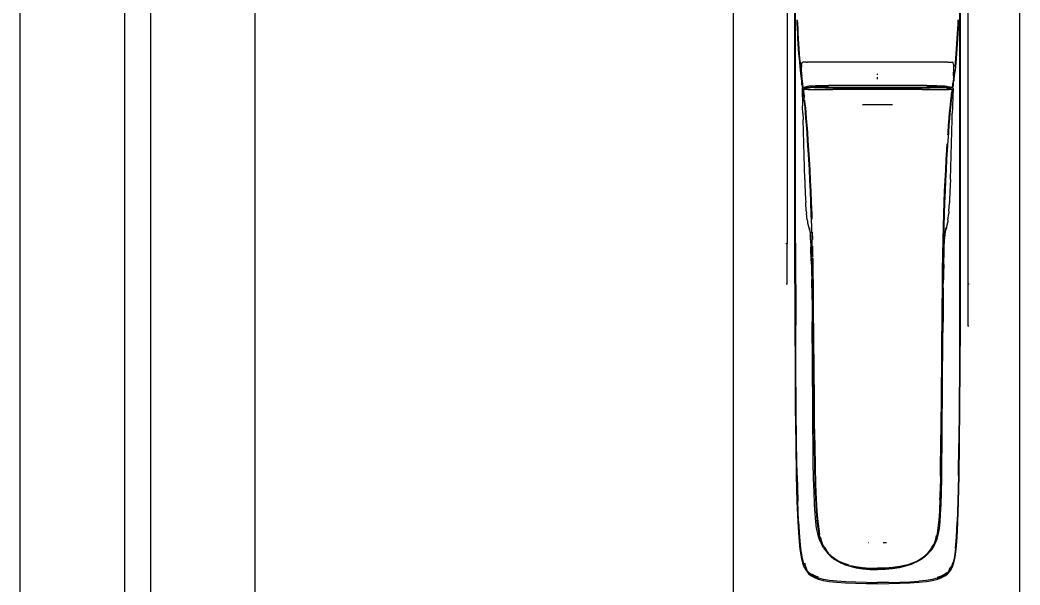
# Model space of a CAD drawing. Header units: metres. Extents: x 294 to 1101, y -498 to -355.
# Drawn here: x 495.4381 to 495.8214, y -469.9747 to -469.758 of the extents above; entities that cross this region are included whole.
import ezdxf

# ---------------------------------------------------------------- set-up
doc = ezdxf.new("R2010")
doc.units = ezdxf.units.M
doc.layers.add('win', color=206, linetype='Continuous')

msp = doc.modelspace()

# ---------------------------------------------------------------- linework, layer by layer
msp.add_line((495.43807, -470.96001), (495.43807, -467.62001))
at = {"layer": 'win'}
for p, q in [((495.47807, -464.97949), (495.47807, -470.92001)), ((495.48807, -464.97981), (495.48807, -470.91001)), ((495.52807, -467.67001), (495.52807, -470.87001)), ((495.71135, -468.01937), (495.71135, -470.44937)), ((495.82135, -470.44937), (495.82135, -468.01937)), ((495.735, -469.85908), (495.735, -469.67402)), ((495.7353, -469.84357), (495.73532, -469.67407)), ((495.79855, -469.84365), (495.79853, -469.67402)), ((495.73214, -469.68718), (495.73214, -469.84377)), ((495.79822, -469.68744), (495.7982, -469.85909)), ((495.80137, -469.68718), (495.80135, -469.85929)), ((495.73576, -469.7579), (495.73583, -469.75954)), ((495.79753, -469.75787), (495.79746, -469.75952)), ((495.79776, -469.75792), (495.79769, -469.75956)), ((495.73583, -469.75954), (495.73592, -469.76132)), ((495.73592, -469.76132), (495.73602, -469.7632)), ((495.73599, -469.75803), (495.73606, -469.7595)), ((495.73606, -469.7595), (495.73615, -469.76129)), ((495.73615, -469.76129), (495.73625, -469.76317)), ((495.79737, -469.76131), (495.79727, -469.76319)), ((495.79746, -469.75952), (495.79737, -469.76131)), ((495.7976, -469.76134), (495.7975, -469.76322)), ((495.79769, -469.75956), (495.7976, -469.76134)), ((495.73602, -469.7632), (495.73613, -469.76513)), ((495.73613, -469.76513), (495.73625, -469.76709)), ((495.73625, -469.76317), (495.73636, -469.76511)), ((495.73636, -469.76511), (495.73648, -469.76708)), ((495.79716, -469.76513), (495.79704, -469.7671)), ((495.79727, -469.76319), (495.79716, -469.76513)), ((495.79739, -469.76516), (495.79727, -469.76711)), ((495.7975, -469.76322), (495.79739, -469.76516)), ((495.73625, -469.76709), (495.73637, -469.76903)), ((495.73637, -469.76903), (495.73651, -469.7709)), ((495.73648, -469.76708), (495.73661, -469.76902)), ((495.73661, -469.76902), (495.73675, -469.77091)), ((495.79691, -469.76904), (495.79677, -469.77092)), ((495.79704, -469.7671), (495.79691, -469.76904)), ((495.79715, -469.76905), (495.79701, -469.77093)), ((495.79727, -469.76711), (495.79715, -469.76905)), ((495.73651, -469.7709), (495.73665, -469.77269)), ((495.73665, -469.77269), (495.7368, -469.77434)), ((495.73675, -469.77091), (495.73689, -469.77269)), ((495.73689, -469.77269), (495.73703, -469.77435)), ((495.79663, -469.77271), (495.79649, -469.77437)), ((495.79677, -469.77092), (495.79663, -469.77271)), ((495.79687, -469.77271), (495.79673, -469.77436)), ((495.79701, -469.77093), (495.79687, -469.77271)), ((495.7368, -469.77434), (495.73694, -469.77585)), ((495.73694, -469.77585), (495.73708, -469.77723)), ((495.73703, -469.77435), (495.73718, -469.77587)), ((495.73718, -469.77587), (495.73733, -469.77725)), ((495.73759, -469.7751), (495.73762, -469.77497)), ((495.73759, -469.7751), (495.7376, -469.77527)), ((495.7376, -469.77527), (495.73761, -469.77607)), ((495.73764, -469.77794), (495.73761, -469.77607)), ((495.73762, -469.77497), (495.73781, -469.77427)), ((495.7378, -469.77424), (495.73811, -469.77416)), ((495.73781, -469.77427), (495.7378, -469.77424)), ((495.73939, -469.77418), (495.73811, -469.77416)), ((495.73939, -469.77418), (495.73986, -469.77418)), ((495.79365, -469.77418), (495.73986, -469.77418)), ((495.79365, -469.77418), (495.79541, -469.77417)), ((495.79572, -469.77425), (495.79541, -469.77417)), ((495.79571, -469.77429), (495.79572, -469.77425)), ((495.7959, -469.77499), (495.79571, -469.77429)), ((495.79591, -469.77611), (495.79588, -469.77796)), ((495.7959, -469.77499), (495.79593, -469.77511)), ((495.79592, -469.77529), (495.79591, -469.77611)), ((495.79592, -469.77529), (495.79593, -469.77511)), ((495.79649, -469.77437), (495.79634, -469.77582)), ((495.79658, -469.77587), (495.79644, -469.77725)), ((495.79673, -469.77436), (495.79658, -469.77587)), ((495.73708, -469.77723), (495.73722, -469.77846)), ((495.73722, -469.77846), (495.73736, -469.77956)), ((495.73733, -469.77725), (495.73747, -469.77849)), ((495.73736, -469.77956), (495.73748, -469.78051)), ((495.73747, -469.77849), (495.7376, -469.77958)), ((495.73748, -469.78051), (495.73758, -469.78133)), ((495.7376, -469.77958), (495.7377, -469.7804)), ((495.73764, -469.77794), (495.73764, -469.77864)), ((495.73764, -469.77864), (495.73767, -469.77933)), ((495.7377, -469.7804), (495.73767, -469.77933)), ((495.73772, -469.78054), (495.7377, -469.7804)), ((495.73772, -469.78054), (495.73783, -469.78136)), ((495.73773, -469.78122), (495.73772, -469.78054)), ((495.76675, -469.77901), (495.76675, -469.77857)), ((495.76675, -469.78069), (495.76675, -469.77992)), ((495.7958, -469.78056), (495.79569, -469.78138)), ((495.7958, -469.78056), (495.79578, -469.78255)), ((495.7958, -469.78056), (495.79582, -469.7804)), ((495.79585, -469.77936), (495.79582, -469.7804)), ((495.79592, -469.77961), (495.79582, -469.7804)), ((495.79585, -469.77936), (495.79588, -469.77867)), ((495.79588, -469.77867), (495.79588, -469.77796)), ((495.79605, -469.77851), (495.79592, -469.77961)), ((495.79604, -469.78054), (495.79594, -469.78135)), ((495.79617, -469.77958), (495.79604, -469.78054)), ((495.79619, -469.77727), (495.79605, -469.77851)), ((495.7963, -469.77848), (495.79617, -469.77958)), ((495.7962, -469.77718), (495.79619, -469.77727)), ((495.79644, -469.77725), (495.7963, -469.77848)), ((495.73758, -469.78133), (495.73775, -469.78253)), ((495.73775, -469.78253), (495.73773, -469.78122)), ((495.73778, -469.7828), (495.73775, -469.78253)), ((495.73779, -469.78288), (495.73778, -469.7828)), ((495.73779, -469.78288), (495.7378, -469.78293)), ((495.7378, -469.78293), (495.73784, -469.78323)), ((495.73795, -469.78368), (495.73782, -469.78422)), ((495.73782, -469.78422), (495.73803, -469.79092)), ((495.73783, -469.78136), (495.73799, -469.78256)), ((495.73784, -469.78323), (495.73788, -469.78343)), ((495.73788, -469.78343), (495.7379, -469.78357)), ((495.7379, -469.78357), (495.73792, -469.78364)), ((495.73792, -469.78364), (495.73795, -469.78368)), ((495.73795, -469.78368), (495.73797, -469.7837)), ((495.73797, -469.7837), (495.738, -469.78372)), ((495.73799, -469.78256), (495.73805, -469.78297)), ((495.738, -469.78372), (495.73804, -469.78374)), ((495.73804, -469.78374), (495.73808, -469.78375)), ((495.73805, -469.78297), (495.73809, -469.78326)), ((495.73816, -469.78453), (495.73806, -469.78463)), ((495.73806, -469.78463), (495.73831, -469.78467)), ((495.73806, -469.78463), (495.73806, -469.78466)), ((495.73806, -469.78466), (495.73806, -469.78472)), ((495.73806, -469.78472), (495.73806, -469.78482)), ((495.73806, -469.78482), (495.73808, -469.78497)), ((495.73808, -469.78375), (495.73815, -469.78377)), ((495.73809, -469.78326), (495.73812, -469.78347)), ((495.73812, -469.78347), (495.73815, -469.7836)), ((495.73815, -469.7836), (495.73817, -469.78368)), ((495.73815, -469.78377), (495.73822, -469.78378)), ((495.73816, -469.78453), (495.73819, -469.78452)), ((495.73844, -469.78443), (495.73819, -469.78452)), ((495.73822, -469.78378), (495.73832, -469.7838)), ((495.73831, -469.78467), (495.7383, -469.7847)), ((495.7383, -469.7847), (495.7383, -469.78476)), ((495.7383, -469.78476), (495.73831, -469.78486)), ((495.73832, -469.7838), (495.73843, -469.78383)), ((495.73837, -469.78463), (495.73834, -469.78464)), ((495.73843, -469.78383), (495.73857, -469.78385)), ((495.73844, -469.78443), (495.73877, -469.78433)), ((495.73857, -469.78385), (495.73864, -469.78379)), ((495.73857, -469.78385), (495.73873, -469.78389)), ((495.73865, -469.78443), (495.73858, -469.7845)), ((495.73858, -469.7845), (495.73883, -469.78454)), ((495.73864, -469.78379), (495.73889, -469.78371)), ((495.7389, -469.78435), (495.73865, -469.78443)), ((495.73881, -469.78389), (495.73873, -469.78389)), ((495.73908, -469.78425), (495.73877, -469.78433)), ((495.7389, -469.78392), (495.73881, -469.78389)), ((495.73883, -469.78454), (495.73934, -469.78456)), ((495.73889, -469.78371), (495.73918, -469.78362)), ((495.73932, -469.78391), (495.7389, -469.78392)), ((495.7389, -469.78392), (495.73908, -469.78396)), ((495.73908, -469.78425), (495.7389, -469.78435)), ((495.73908, -469.78396), (495.73925, -469.78401)), ((495.73919, -469.78426), (495.73908, -469.78425)), ((495.73918, -469.78362), (495.73948, -469.78354)), ((495.73939, -469.78417), (495.73919, -469.78426)), ((495.73925, -469.78401), (495.7394, -469.78405)), ((495.74006, -469.78392), (495.73932, -469.78391)), ((495.73934, -469.78456), (495.74008, -469.78457)), ((495.7395, -469.78417), (495.73939, -469.78417)), ((495.7394, -469.78405), (495.73952, -469.7841)), ((495.73946, -469.78426), (495.73958, -469.78422)), ((495.73948, -469.78354), (495.73979, -469.78347)), ((495.73957, -469.78413), (495.7395, -469.78417)), ((495.73958, -469.78422), (495.7395, -469.78417)), ((495.73952, -469.7841), (495.73957, -469.78413)), ((495.73957, -469.78413), (495.7396, -469.78414)), ((495.73958, -469.78422), (495.73963, -469.78419)), ((495.7397, -469.78409), (495.7396, -469.78414)), ((495.7396, -469.78414), (495.73963, -469.78419)), ((495.73963, -469.78419), (495.7396, -469.78424)), ((495.73963, -469.78419), (495.73967, -469.78417)), ((495.73971, -469.78418), (495.73967, -469.78417)), ((495.7397, -469.78409), (495.73975, -469.78408)), ((495.7397, -469.78409), (495.73971, -469.78418)), ((495.73999, -469.78409), (495.73971, -469.78418)), ((495.7398, -469.78409), (495.73975, -469.78408)), ((495.73979, -469.78347), (495.74009, -469.7834)), ((495.74006, -469.78402), (495.7398, -469.78409)), ((495.73999, -469.78409), (495.7398, -469.78409)), ((495.74006, -469.78402), (495.73999, -469.78409)), ((495.74014, -469.78405), (495.73999, -469.78409)), ((495.74044, -469.78397), (495.74006, -469.78392)), ((495.74006, -469.78402), (495.74011, -469.78402)), ((495.74008, -469.78457), (495.74109, -469.78458)), ((495.74009, -469.7834), (495.7404, -469.78333)), ((495.74014, -469.78405), (495.74011, -469.78402)), ((495.74014, -469.78405), (495.74023, -469.78403)), ((495.74023, -469.78403), (495.74029, -469.78401)), ((495.74042, -469.78396), (495.74029, -469.78401)), ((495.74044, -469.78397), (495.74029, -469.78401)), ((495.7404, -469.78333), (495.74072, -469.78328)), ((495.74051, -469.78394), (495.74042, -469.78396)), ((495.74044, -469.78397), (495.74051, -469.78394)), ((495.74051, -469.78394), (495.74058, -469.78394)), ((495.74058, -469.78394), (495.74061, -469.78392)), ((495.74061, -469.78392), (495.74073, -469.7839)), ((495.74072, -469.78328), (495.74104, -469.78324)), ((495.74073, -469.7839), (495.74082, -469.78389)), ((495.74082, -469.78389), (495.74087, -469.78388)), ((495.74087, -469.78388), (495.74103, -469.78385)), ((495.74107, -469.78393), (495.74087, -469.78388)), ((495.74106, -469.78386), (495.74103, -469.78385)), ((495.74104, -469.78324), (495.74146, -469.78321)), ((495.74148, -469.78382), (495.74106, -469.78386)), ((495.74244, -469.78394), (495.74107, -469.78393)), ((495.74109, -469.78458), (495.74246, -469.78459)), ((495.74146, -469.78321), (495.74205, -469.78318)), ((495.74207, -469.7838), (495.74148, -469.78382)), ((495.74205, -469.78318), (495.74291, -469.78316)), ((495.74293, -469.78378), (495.74207, -469.7838)), ((495.74426, -469.78395), (495.74244, -469.78394)), ((495.74246, -469.78459), (495.74428, -469.7846)), ((495.74291, -469.78316), (495.74411, -469.78315)), ((495.74413, -469.78376), (495.74293, -469.78378)), ((495.74411, -469.78315), (495.74575, -469.78314)), ((495.74576, -469.78375), (495.74413, -469.78376)), ((495.74662, -469.78396), (495.74426, -469.78395)), ((495.74428, -469.7846), (495.74962, -469.78462)), ((495.74575, -469.78314), (495.7479, -469.78313)), ((495.74792, -469.78375), (495.74576, -469.78375)), ((495.74662, -469.78396), (495.75327, -469.78398)), ((495.77549, -469.78313), (495.7479, -469.78313)), ((495.74792, -469.78375), (495.7541, -469.78374)), ((495.76202, -469.78463), (495.74962, -469.78462)), ((495.75327, -469.78398), (495.78689, -469.78397)), ((495.7541, -469.78374), (495.78559, -469.78375)), ((495.78389, -469.78463), (495.76202, -469.78463)), ((495.78561, -469.78314), (495.77549, -469.78313)), ((495.78389, -469.78463), (495.78923, -469.78461)), ((495.78775, -469.78376), (495.78559, -469.78375)), ((495.78561, -469.78314), (495.78777, -469.78315)), ((495.79107, -469.78396), (495.78689, -469.78397)), ((495.78939, -469.78377), (495.78775, -469.78376)), ((495.78777, -469.78315), (495.78941, -469.78316)), ((495.78923, -469.78461), (495.79105, -469.78461)), ((495.79059, -469.78379), (495.78939, -469.78377)), ((495.78941, -469.78316), (495.79061, -469.78317)), ((495.79145, -469.78381), (495.79059, -469.78379)), ((495.79061, -469.78317), (495.79147, -469.78319)), ((495.79105, -469.78461), (495.79243, -469.7846)), ((495.79245, -469.78395), (495.79107, -469.78396)), ((495.79204, -469.78384), (495.79145, -469.78381)), ((495.79147, -469.78319), (495.79206, -469.78322)), ((495.79246, -469.78388), (495.79204, -469.78384)), ((495.79206, -469.78322), (495.79248, -469.78326)), ((495.79243, -469.7846), (495.79344, -469.78459)), ((495.79265, -469.7839), (495.79245, -469.78395)), ((495.79249, -469.78387), (495.79246, -469.78388)), ((495.79248, -469.78326), (495.79281, -469.7833)), ((495.79249, -469.78387), (495.79265, -469.7839)), ((495.79265, -469.7839), (495.79269, -469.78391)), ((495.79269, -469.78391), (495.79279, -469.78392)), ((495.79287, -469.78394), (495.79279, -469.78392)), ((495.79281, -469.7833), (495.79312, -469.78336)), ((495.79291, -469.78394), (495.79287, -469.78394)), ((495.79294, -469.78396), (495.79291, -469.78394)), ((495.79301, -469.78396), (495.79294, -469.78396)), ((495.7931, -469.78398), (495.79301, -469.78396)), ((495.79301, -469.78396), (495.79308, -469.784)), ((495.79346, -469.78394), (495.79308, -469.784)), ((495.79308, -469.784), (495.79324, -469.78404)), ((495.79324, -469.78404), (495.7931, -469.78398)), ((495.79312, -469.78336), (495.79343, -469.78342)), ((495.79329, -469.78405), (495.79324, -469.78404)), ((495.79338, -469.78408), (495.79329, -469.78405)), ((495.79341, -469.78405), (495.79338, -469.78408)), ((495.79338, -469.78408), (495.79353, -469.78412)), ((495.79346, -469.78404), (495.79341, -469.78405)), ((495.79343, -469.78342), (495.79374, -469.78349)), ((495.79344, -469.78459), (495.79418, -469.78458)), ((495.7942, -469.78393), (495.79346, -469.78394)), ((495.79372, -469.78412), (495.79346, -469.78404)), ((495.79353, -469.78412), (495.79382, -469.7842)), ((495.79372, -469.78412), (495.79377, -469.78411)), ((495.79374, -469.78349), (495.79404, -469.78357)), ((495.79382, -469.78412), (495.79377, -469.78411)), ((495.79392, -469.78417), (495.79382, -469.78412)), ((495.79382, -469.7842), (495.79389, -469.78422)), ((495.79386, -469.7842), (495.79389, -469.78422)), ((495.79392, -469.78417), (495.79389, -469.78422)), ((495.79389, -469.78422), (495.79392, -469.78426)), ((495.79389, -469.78422), (495.79394, -469.78424)), ((495.79395, -469.78415), (495.79392, -469.78417)), ((495.79392, -469.78426), (495.79406, -469.78429)), ((495.79406, -469.78429), (495.79394, -469.78424)), ((495.794, -469.78412), (495.79395, -469.78415)), ((495.79403, -469.7842), (495.79395, -469.78415)), ((495.79412, -469.78408), (495.794, -469.78412)), ((495.794, -469.78412), (495.79413, -469.78419)), ((495.79413, -469.78419), (495.79403, -469.7842)), ((495.79404, -469.78357), (495.79434, -469.78365)), ((495.79427, -469.78403), (495.79412, -469.78408)), ((495.79433, -469.78428), (495.79413, -469.78419)), ((495.79418, -469.78458), (495.79469, -469.78456)), ((495.79462, -469.78395), (495.7942, -469.78393)), ((495.79444, -469.78399), (495.79427, -469.78403)), ((495.79444, -469.78427), (495.79433, -469.78428)), ((495.79434, -469.78365), (495.79464, -469.78373)), ((495.79462, -469.78395), (495.79444, -469.78399)), ((495.79444, -469.78427), (495.79475, -469.78436)), ((495.79462, -469.78437), (495.79444, -469.78427)), ((495.79471, -469.78391), (495.79462, -469.78395)), ((495.79487, -469.78446), (495.79462, -469.78437)), ((495.79464, -469.78373), (495.79489, -469.78382)), ((495.79469, -469.78456), (495.79494, -469.78453)), ((495.79479, -469.78391), (495.79471, -469.78391)), ((495.79508, -469.78446), (495.79475, -469.78436)), ((495.79495, -469.78388), (495.79479, -469.78391)), ((495.79494, -469.78453), (495.79487, -469.78446)), ((495.79489, -469.78382), (495.79495, -469.78388)), ((495.79509, -469.78385), (495.79495, -469.78388)), ((495.79508, -469.78446), (495.79533, -469.78455)), ((495.7952, -469.78383), (495.79509, -469.78385)), ((495.79515, -469.78466), (495.79518, -469.78467)), ((495.7953, -469.78381), (495.7952, -469.78383)), ((495.79546, -469.78466), (495.79521, -469.7847)), ((495.79521, -469.7847), (495.79522, -469.78473)), ((495.79522, -469.78478), (495.79521, -469.78488)), ((495.79522, -469.78473), (495.79522, -469.78478)), ((495.79538, -469.78379), (495.7953, -469.78381)), ((495.79536, -469.78456), (495.79533, -469.78455)), ((495.79537, -469.78362), (495.79535, -469.7837)), ((495.79536, -469.78456), (495.79546, -469.78466)), ((495.7954, -469.78349), (495.79537, -469.78362)), ((495.79544, -469.78378), (495.79538, -469.78379)), ((495.79543, -469.78329), (495.7954, -469.78349)), ((495.79547, -469.78299), (495.79543, -469.78329)), ((495.79548, -469.78376), (495.79544, -469.78378)), ((495.79546, -469.78466), (495.79547, -469.78469)), ((495.79547, -469.78475), (495.79546, -469.78485)), ((495.79553, -469.78258), (495.79547, -469.78299)), ((495.79547, -469.78469), (495.79547, -469.78475)), ((495.79552, -469.78375), (495.79548, -469.78376)), ((495.7957, -469.78424), (495.79549, -469.79094)), ((495.79555, -469.78373), (495.79552, -469.78375)), ((495.79569, -469.78138), (495.79553, -469.78258)), ((495.79558, -469.78371), (495.79555, -469.78373)), ((495.7956, -469.78367), (495.79558, -469.78371)), ((495.7957, -469.78424), (495.79558, -469.78371)), ((495.79562, -469.78359), (495.7956, -469.78367)), ((495.79564, -469.78346), (495.79562, -469.78359)), ((495.79568, -469.78325), (495.79564, -469.78346)), ((495.79572, -469.78296), (495.79568, -469.78325)), ((495.79574, -469.7829), (495.79572, -469.78296)), ((495.79578, -469.78255), (495.79574, -469.78282)), ((495.79574, -469.78282), (495.79574, -469.7829)), ((495.79578, -469.78255), (495.79594, -469.78135)), ((495.73808, -469.78497), (495.73811, -469.78519)), ((495.73811, -469.78519), (495.73827, -469.78638)), ((495.73827, -469.78638), (495.73835, -469.78702)), ((495.73831, -469.78486), (495.73833, -469.78501)), ((495.73833, -469.78501), (495.73836, -469.78523)), ((495.73835, -469.78702), (495.73845, -469.78784)), ((495.73836, -469.78523), (495.73852, -469.78643)), ((495.73845, -469.78784), (495.73856, -469.78886)), ((495.73852, -469.78643), (495.7386, -469.78707)), ((495.7386, -469.78707), (495.73867, -469.78769)), ((495.79482, -469.78791), (495.79471, -469.78893)), ((495.79492, -469.78709), (495.79482, -469.78791)), ((495.795, -469.78645), (495.79492, -469.78709)), ((495.79507, -469.78787), (495.79496, -469.78889)), ((495.79516, -469.78526), (495.795, -469.78645)), ((495.79517, -469.78705), (495.79507, -469.78787)), ((495.79519, -469.78504), (495.79516, -469.78526)), ((495.79525, -469.78641), (495.79517, -469.78705)), ((495.79521, -469.78488), (495.79519, -469.78504)), ((495.79541, -469.78522), (495.79525, -469.78641)), ((495.79544, -469.785), (495.79541, -469.78522)), ((495.79546, -469.78485), (495.79544, -469.785)), ((495.73805, -469.79159), (495.73803, -469.79092)), ((495.73811, -469.79367), (495.73805, -469.79159)), ((495.73856, -469.78886), (495.73869, -469.79012)), ((495.73869, -469.79012), (495.73884, -469.79165)), ((495.73879, -469.7887), (495.73881, -469.78891)), ((495.73881, -469.78891), (495.73894, -469.79017)), ((495.73884, -469.79165), (495.73901, -469.7935)), ((495.73894, -469.79017), (495.73909, -469.7917)), ((495.73909, -469.7917), (495.73926, -469.79355)), ((495.76675, -469.79049), (495.76098, -469.79049)), ((495.77253, -469.79049), (495.76675, -469.79049)), ((495.76675, -469.79067), (495.76675, -469.79049)), ((495.79443, -469.79173), (495.79426, -469.79358)), ((495.79458, -469.7902), (495.79443, -469.79173)), ((495.79468, -469.79168), (495.79452, -469.79353)), ((495.79471, -469.78893), (495.79458, -469.7902)), ((495.79483, -469.79015), (495.79468, -469.79168)), ((495.79496, -469.78889), (495.79483, -469.79015)), ((495.79547, -469.79172), (495.79541, -469.7937)), ((495.79549, -469.79094), (495.79547, -469.79172)), ((495.73811, -469.79367), (495.73818, -469.7961)), ((495.73885, -469.81911), (495.73818, -469.7961)), ((495.73901, -469.7935), (495.73919, -469.79568)), ((495.73919, -469.79568), (495.73939, -469.79823)), ((495.73926, -469.79355), (495.73944, -469.79574)), ((495.73944, -469.79574), (495.73965, -469.79828)), ((495.79408, -469.79576), (495.79387, -469.79831)), ((495.79426, -469.79358), (495.79408, -469.79576)), ((495.79433, -469.79571), (495.79413, -469.79826)), ((495.79452, -469.79353), (495.79433, -469.79571)), ((495.79467, -469.81914), (495.79534, -469.79612)), ((495.79534, -469.79612), (495.79541, -469.7937)), ((495.73939, -469.79823), (495.7396, -469.80112)), ((495.73965, -469.79828), (495.73986, -469.80117)), ((495.79387, -469.79831), (495.79366, -469.8012)), ((495.79413, -469.79826), (495.79392, -469.80115)), ((495.7396, -469.80112), (495.73983, -469.80431)), ((495.73986, -469.80117), (495.74009, -469.80437)), ((495.79366, -469.8012), (495.79359, -469.80208)), ((495.79392, -469.80115), (495.7937, -469.80435)), ((495.73983, -469.80431), (495.74005, -469.80778)), ((495.74005, -469.80778), (495.74028, -469.81147)), ((495.74009, -469.80437), (495.74032, -469.80783)), ((495.79336, -469.80541), (495.7932, -469.80786)), ((495.79347, -469.80781), (495.79324, -469.81151)), ((495.7937, -469.80435), (495.79347, -469.80781)), ((495.74028, -469.81147), (495.7405, -469.81537)), ((495.74032, -469.80783), (495.74055, -469.81153)), ((495.74055, -469.81153), (495.74077, -469.81542)), ((495.79297, -469.81156), (495.79275, -469.81545)), ((495.7932, -469.80786), (495.79297, -469.81156)), ((495.79324, -469.81151), (495.79302, -469.8154)), ((495.7405, -469.81537), (495.74071, -469.81942)), ((495.74077, -469.81542), (495.74098, -469.81948)), ((495.79275, -469.81545), (495.79254, -469.81951)), ((495.79302, -469.8154), (495.79281, -469.81946)), ((495.73885, -469.81911), (495.73892, -469.8213)), ((495.79467, -469.81914), (495.7946, -469.82133)), ((495.73892, -469.8213), (495.73914, -469.82674)), ((495.74071, -469.81942), (495.74091, -469.82361)), ((495.74098, -469.81948), (495.74118, -469.82366)), ((495.79254, -469.81951), (495.79234, -469.8237)), ((495.79281, -469.81946), (495.79262, -469.82365)), ((495.7946, -469.82133), (495.79438, -469.82677)), ((495.73914, -469.82674), (495.73921, -469.82801)), ((495.74091, -469.82361), (495.74108, -469.82791)), ((495.74118, -469.82366), (495.74135, -469.82796)), ((495.79234, -469.8237), (495.79217, -469.82799)), ((495.79262, -469.82365), (495.79244, -469.82794)), ((495.79438, -469.82677), (495.79431, -469.82804)), ((495.73942, -469.83121), (495.73921, -469.82801)), ((495.74108, -469.82791), (495.74124, -469.83239)), ((495.74135, -469.82796), (495.74151, -469.83244)), ((495.79217, -469.82799), (495.79201, -469.83248)), ((495.79244, -469.82794), (495.79228, -469.83243)), ((495.7941, -469.83124), (495.79431, -469.82804)), ((495.73942, -469.83121), (495.73949, -469.83214)), ((495.73978, -469.83465), (495.73949, -469.83214)), ((495.73978, -469.83465), (495.73986, -469.83529)), ((495.74124, -469.83239), (495.74138, -469.83714)), ((495.74151, -469.83244), (495.74156, -469.83436)), ((495.79201, -469.83248), (495.79188, -469.83723)), ((495.79228, -469.83243), (495.79214, -469.83718)), ((495.79374, -469.83468), (495.79403, -469.83217)), ((495.7941, -469.83124), (495.79403, -469.83217)), ((495.73986, -469.83529), (495.73996, -469.83577)), ((495.73996, -469.83577), (495.74029, -469.83716)), ((495.74029, -469.83716), (495.74039, -469.8376)), ((495.74039, -469.8376), (495.74052, -469.83799)), ((495.74042, -469.83742), (495.74052, -469.83799)), ((495.74052, -469.83799), (495.74061, -469.8382)), ((495.74068, -469.83846), (495.74061, -469.8382)), ((495.74068, -469.83773), (495.74072, -469.8384)), ((495.74068, -469.83846), (495.74076, -469.83867)), ((495.74072, -469.8384), (495.74076, -469.83867)), ((495.74138, -469.83714), (495.7415, -469.84226)), ((495.79188, -469.83723), (495.79175, -469.84236)), ((495.79214, -469.83718), (495.79202, -469.84231)), ((495.7928, -469.83843), (495.79277, -469.83867)), ((495.79284, -469.83849), (495.79277, -469.83867)), ((495.79284, -469.83777), (495.7928, -469.83843)), ((495.79291, -469.83822), (495.7928, -469.83843)), ((495.79286, -469.83845), (495.79284, -469.83849)), ((495.79291, -469.83822), (495.79286, -469.83845)), ((495.793, -469.83802), (495.79291, -469.83822)), ((495.7931, -469.83745), (495.793, -469.83802)), ((495.79313, -469.83762), (495.793, -469.83802)), ((495.79323, -469.83718), (495.79313, -469.83762)), ((495.79355, -469.8358), (495.79323, -469.83718)), ((495.79366, -469.83532), (495.79355, -469.8358)), ((495.79374, -469.83468), (495.79366, -469.83532)), ((495.74076, -469.83867), (495.74077, -469.83872)), ((495.74077, -469.83872), (495.74079, -469.83879)), ((495.74079, -469.83879), (495.74079, -469.83884)), ((495.74079, -469.83884), (495.74083, -469.83892)), ((495.74086, -469.83903), (495.74082, -469.83909)), ((495.74082, -469.83909), (495.74085, -469.83915)), ((495.74083, -469.83892), (495.74086, -469.83903)), ((495.74086, -469.83918), (495.74084, -469.83923)), ((495.74084, -469.83923), (495.74088, -469.83932)), ((495.74085, -469.83915), (495.74086, -469.83918)), ((495.74088, -469.83932), (495.74088, -469.83939)), ((495.74088, -469.83939), (495.74089, -469.83944)), ((495.7409, -469.83951), (495.74089, -469.83944)), ((495.7409, -469.83951), (495.7409, -469.83954)), ((495.7409, -469.83954), (495.7409, -469.83958)), ((495.7409, -469.83958), (495.74092, -469.83964)), ((495.74092, -469.83964), (495.74092, -469.83972)), ((495.74092, -469.83964), (495.74105, -469.83971)), ((495.74092, -469.83972), (495.74093, -469.83976)), ((495.74093, -469.83976), (495.74094, -469.83988)), ((495.74094, -469.83988), (495.74094, -469.84)), ((495.74094, -469.84), (495.74102, -469.84012)), ((495.74094, -469.84), (495.74095, -469.84012)), ((495.74095, -469.84012), (495.74096, -469.84036)), ((495.74096, -469.84036), (495.74098, -469.84046)), ((495.741, -469.84076), (495.74098, -469.84046)), ((495.741, -469.84081), (495.741, -469.84076)), ((495.741, -469.84093), (495.741, -469.84081)), ((495.74101, -469.84099), (495.741, -469.84093)), ((495.74106, -469.84121), (495.74101, -469.84099)), ((495.74112, -469.84118), (495.74101, -469.84099)), ((495.74104, -469.84175), (495.74105, -469.84152)), ((495.74107, -469.84223), (495.74104, -469.84175)), ((495.74105, -469.84152), (495.74106, -469.84121)), ((495.74107, -469.84223), (495.74119, -469.84514)), ((495.7415, -469.84226), (495.74161, -469.84784)), ((495.7417, -469.83934), (495.74176, -469.84214)), ((495.79202, -469.84231), (495.79191, -469.84789)), ((495.79234, -469.84518), (495.79245, -469.84227)), ((495.79252, -469.841), (495.7924, -469.84121)), ((495.79245, -469.84227), (495.79248, -469.84177)), ((495.79252, -469.841), (495.79246, -469.84124)), ((495.79247, -469.84156), (495.79246, -469.84124)), ((495.7926, -469.83968), (495.79247, -469.83973)), ((495.79248, -469.84177), (495.79247, -469.84156)), ((495.79258, -469.84001), (495.79249, -469.84015)), ((495.79253, -469.84078), (495.79252, -469.84082)), ((495.79252, -469.84082), (495.79252, -469.84094)), ((495.79252, -469.84094), (495.79252, -469.841)), ((495.79254, -469.8405), (495.79253, -469.84078)), ((495.79256, -469.84037), (495.79254, -469.8405)), ((495.79257, -469.84012), (495.79256, -469.84037)), ((495.79258, -469.84001), (495.79257, -469.84012)), ((495.79259, -469.83989), (495.79258, -469.84001)), ((495.7926, -469.83978), (495.79259, -469.83983)), ((495.79259, -469.83983), (495.79259, -469.83989)), ((495.79262, -469.83964), (495.7926, -469.83968)), ((495.7926, -469.83968), (495.7926, -469.83975)), ((495.7926, -469.83975), (495.7926, -469.83978)), ((495.79263, -469.83948), (495.79262, -469.83964)), ((495.79264, -469.83943), (495.79263, -469.83948)), ((495.79268, -469.83923), (495.79264, -469.83936)), ((495.79264, -469.83936), (495.79264, -469.83943)), ((495.79267, -469.83902), (495.79266, -469.83906)), ((495.79266, -469.83906), (495.7927, -469.83912)), ((495.7927, -469.83893), (495.79267, -469.83902)), ((495.7927, -469.83912), (495.79267, -469.83916)), ((495.79267, -469.83916), (495.79267, -469.8392)), ((495.79267, -469.8392), (495.79268, -469.83923)), ((495.79273, -469.83884), (495.7927, -469.83893)), ((495.79274, -469.8388), (495.79273, -469.83884)), ((495.79275, -469.83878), (495.79274, -469.8388)), ((495.79277, -469.83867), (495.79275, -469.83878)), ((495.73214, -469.84377), (495.73166, -469.84377)), ((495.73217, -469.85929), (495.73214, -469.84377)), ((495.7353, -469.84357), (495.73537, -469.87505)), ((495.7412, -469.8455), (495.74119, -469.84514)), ((495.74123, -469.84644), (495.7412, -469.8455)), ((495.74181, -469.84475), (495.74187, -469.8479)), ((495.79175, -469.84236), (495.79165, -469.84794)), ((495.79229, -469.84648), (495.79233, -469.84552)), ((495.79233, -469.84552), (495.79234, -469.84518)), ((495.79849, -469.87515), (495.79855, -469.84365)), ((495.74138, -469.8517), (495.74123, -469.84644)), ((495.74161, -469.84784), (495.74171, -469.85397)), ((495.74187, -469.8479), (495.74189, -469.84868)), ((495.7419, -469.84932), (495.74197, -469.85402)), ((495.79165, -469.84794), (495.79155, -469.85406)), ((495.79191, -469.84789), (495.79181, -469.85402)), ((495.79214, -469.85175), (495.79229, -469.84648)), ((495.74138, -469.8517), (495.74146, -469.8549)), ((495.79214, -469.85175), (495.79206, -469.85494)), ((495.74146, -469.8549), (495.74152, -469.85756)), ((495.74157, -469.86068), (495.74152, -469.85756)), ((495.74171, -469.85397), (495.7418, -469.86074)), ((495.74197, -469.85402), (495.74205, -469.86079)), ((495.79155, -469.85406), (495.79147, -469.86083)), ((495.79181, -469.85402), (495.79172, -469.86078)), ((495.79195, -469.86072), (495.792, -469.85761)), ((495.79206, -469.85494), (495.792, -469.85761)), ((495.73217, -469.85929), (495.73168, -469.85929)), ((495.735, -469.85908), (495.73504, -469.8751)), ((495.74157, -469.86068), (495.74162, -469.86373)), ((495.74188, -469.86824), (495.7418, -469.86074)), ((495.74205, -469.86079), (495.74213, -469.86829)), ((495.79147, -469.86083), (495.79139, -469.86833)), ((495.79172, -469.86078), (495.79164, -469.86829)), ((495.79195, -469.86072), (495.79191, -469.86378)), ((495.7982, -469.85909), (495.79817, -469.87511)), ((495.80135, -469.85929), (495.80131, -469.87537)), ((495.80184, -469.85929), (495.80135, -469.85929)), ((495.74162, -469.86373), (495.74165, -469.86684)), ((495.79191, -469.86378), (495.79187, -469.86689)), ((495.74165, -469.86684), (495.74168, -469.87014)), ((495.7422, -469.90367), (495.74188, -469.86824)), ((495.74213, -469.86829), (495.74242, -469.90374)), ((495.79139, -469.86833), (495.79111, -469.90379)), ((495.79126, -469.91271), (495.79164, -469.86829)), ((495.79187, -469.86689), (495.79184, -469.87019)), ((495.74168, -469.87014), (495.74171, -469.87373)), ((495.79184, -469.87019), (495.79179, -469.8778)), ((495.73504, -469.8751), (495.73512, -469.89107)), ((495.73544, -469.89101), (495.73537, -469.87505)), ((495.74189, -469.90686), (495.74171, -469.87373)), ((495.79817, -469.87511), (495.79811, -469.89107)), ((495.79843, -469.89112), (495.79849, -469.87515)), ((495.8018, -469.87537), (495.80131, -469.87537)), ((495.79168, -469.90005), (495.79179, -469.8778)), ((495.73512, -469.89107), (495.73523, -469.90639)), ((495.73555, -469.90632), (495.73544, -469.89101)), ((495.79811, -469.89107), (495.79802, -469.90638)), ((495.79835, -469.90645), (495.79843, -469.89112)), ((495.79158, -469.91394), (495.79168, -469.90005)), ((495.73523, -469.90639), (495.73538, -469.92047)), ((495.7357, -469.92038), (495.73555, -469.90632)), ((495.74196, -469.91388), (495.74189, -469.90686)), ((495.7422, -469.90367), (495.7423, -469.91266)), ((495.74242, -469.90374), (495.74252, -469.91274)), ((495.79111, -469.90379), (495.79102, -469.91279)), ((495.79802, -469.90638), (495.7979, -469.92045)), ((495.79822, -469.92053), (495.79835, -469.90645)), ((495.74203, -469.92082), (495.74196, -469.91388)), ((495.7423, -469.91266), (495.74242, -469.92119)), ((495.74252, -469.91274), (495.74265, -469.9213)), ((495.79102, -469.91279), (495.79092, -469.92135)), ((495.79126, -469.91271), (495.79117, -469.92124)), ((495.79152, -469.92088), (495.79158, -469.91394)), ((495.73538, -469.92047), (495.73559, -469.93272)), ((495.73591, -469.93261), (495.7357, -469.92038)), ((495.74213, -469.92747), (495.74203, -469.92082)), ((495.74242, -469.92119), (495.74257, -469.929)), ((495.74265, -469.9213), (495.7428, -469.92915)), ((495.79092, -469.92135), (495.79079, -469.9292)), ((495.79117, -469.92124), (495.79105, -469.92906)), ((495.79144, -469.92753), (495.79152, -469.92088)), ((495.79774, -469.93267), (495.7979, -469.92045)), ((495.79805, -469.93277), (495.79822, -469.92053)), ((495.74226, -469.93362), (495.74213, -469.92747)), ((495.74257, -469.929), (495.74274, -469.93584)), ((495.7428, -469.92915), (495.74299, -469.93605)), ((495.79079, -469.9292), (495.79071, -469.93288)), ((495.79105, -469.92906), (495.79092, -469.9359)), ((495.79134, -469.93368), (495.79144, -469.92753)), ((495.73559, -469.93272), (495.73585, -469.94267)), ((495.73591, -469.93261), (495.73617, -469.94255)), ((495.74241, -469.93907), (495.74226, -469.93362)), ((495.79123, -469.93912), (495.79134, -469.93368)), ((495.79774, -469.93267), (495.79753, -469.94261)), ((495.79784, -469.94272), (495.79805, -469.93277)), ((495.74274, -469.93584), (495.74295, -469.94153)), ((495.74299, -469.93605), (495.74322, -469.94179)), ((495.79076, -469.94157), (495.79092, -469.9359)), ((495.7426, -469.94364), (495.74241, -469.93907)), ((495.74295, -469.94153), (495.74319, -469.94613)), ((495.74322, -469.94179), (495.7435, -469.94647)), ((495.79046, -469.94136), (495.79045, -469.94183)), ((495.79057, -469.94617), (495.79076, -469.94157)), ((495.79109, -469.94369), (495.79123, -469.93912)), ((495.73585, -469.94267), (495.73617, -469.95049)), ((495.73648, -469.95035), (495.73617, -469.94255)), ((495.74282, -469.94739), (495.7426, -469.94364)), ((495.79093, -469.94744), (495.79109, -469.94369)), ((495.79753, -469.94261), (495.79727, -469.9504)), ((495.79758, -469.95054), (495.79784, -469.94272)), ((495.74309, -469.95045), (495.74282, -469.94739)), ((495.74319, -469.94613), (495.74349, -469.94982)), ((495.7435, -469.94647), (495.74382, -469.95024)), ((495.79033, -469.94985), (495.79057, -469.94617)), ((495.79072, -469.95049), (495.79093, -469.94744)), ((495.73617, -469.95049), (495.73655, -469.95646)), ((495.73648, -469.95035), (495.73685, -469.95629)), ((495.74341, -469.95292), (495.74309, -469.95045)), ((495.7438, -469.95493), (495.74341, -469.95292)), ((495.74349, -469.94982), (495.74383, -469.95273)), ((495.74382, -469.95024), (495.7442, -469.95325)), ((495.74383, -469.95273), (495.74423, -469.95504)), ((495.7442, -469.95325), (495.74453, -469.95511)), ((495.78968, -469.95506), (495.79004, -469.95276)), ((495.79004, -469.95276), (495.79033, -469.94985)), ((495.79012, -469.95495), (495.79045, -469.95296)), ((495.79045, -469.95296), (495.79072, -469.95049)), ((495.79696, -469.95634), (495.79727, -469.9504)), ((495.79727, -469.95649), (495.79758, -469.95054)), ((495.73655, -469.95646), (495.73697, -469.96086)), ((495.73685, -469.95629), (495.73726, -469.96067)), ((495.74426, -469.95657), (495.7438, -469.95493)), ((495.74423, -469.95504), (495.7447, -469.95686)), ((495.74479, -469.95795), (495.74426, -469.95657)), ((495.7447, -469.95686), (495.74522, -469.9583)), ((495.74483, -469.95644), (495.74511, -469.95758)), ((495.78877, -469.95831), (495.78926, -469.95688)), ((495.78925, -469.95568), (495.78881, -469.9576)), ((495.7892, -469.95796), (495.7897, -469.95658)), ((495.78926, -469.95688), (495.78968, -469.95506)), ((495.7897, -469.95658), (495.79012, -469.95495)), ((495.79661, -469.96071), (495.79696, -469.95634)), ((495.7969, -469.96089), (495.79727, -469.95649)), ((495.73697, -469.96086), (495.73744, -469.964)), ((495.73726, -469.96067), (495.73772, -469.96379)), ((495.74484, -469.95806), (495.74479, -469.95795)), ((495.74484, -469.95806), (495.74519, -469.95877)), ((495.74511, -469.95758), (495.74563, -469.95912)), ((495.74519, -469.95877), (495.7454, -469.9592)), ((495.74563, -469.95912), (495.74522, -469.9583)), ((495.74542, -469.95924), (495.7454, -469.9592)), ((495.74608, -469.96039), (495.74542, -469.95924)), ((495.74568, -469.95921), (495.74563, -469.95912)), ((495.74568, -469.95921), (495.74613, -469.96008)), ((495.7464, -469.96016), (495.74568, -469.95921)), ((495.74608, -469.96039), (495.74689, -469.96156)), ((495.74613, -469.96008), (495.7469, -469.96123)), ((495.74715, -469.96098), (495.7464, -469.96016)), ((495.76332, -469.9583), (495.76339, -469.9583)), ((495.76894, -469.95832), (495.77023, -469.9583)), ((495.78706, -469.96123), (495.78786, -469.96008)), ((495.78791, -469.96039), (495.78708, -469.96156)), ((495.78752, -469.96017), (495.78833, -469.95912)), ((495.78786, -469.96008), (495.78832, -469.95922)), ((495.78858, -469.95925), (495.78791, -469.96039)), ((495.78833, -469.95912), (495.78832, -469.95922)), ((495.78881, -469.9576), (495.78833, -469.95912)), ((495.78833, -469.95912), (495.78877, -469.95831)), ((495.7886, -469.9592), (495.78858, -469.95925)), ((495.7886, -469.9592), (495.7892, -469.95796)), ((495.79661, -469.96071), (495.7962, -469.96382)), ((495.79649, -469.96402), (495.7969, -469.96089)), ((495.73744, -469.964), (495.73795, -469.96616)), ((495.73772, -469.96379), (495.73822, -469.96593)), ((495.74689, -469.96156), (495.74787, -469.96271)), ((495.7469, -469.96123), (495.74787, -469.9624)), ((495.74787, -469.9624), (495.74901, -469.96351)), ((495.74787, -469.96271), (495.74903, -469.96383)), ((495.7494, -469.9639), (495.74901, -469.96351)), ((495.74901, -469.96351), (495.75037, -469.96455)), ((495.74903, -469.96383), (495.7504, -469.96487)), ((495.7494, -469.9639), (495.75073, -469.96496)), ((495.75037, -469.96455), (495.75195, -469.96549)), ((495.7504, -469.96487), (495.752, -469.96581)), ((495.75073, -469.96496), (495.75228, -469.96592)), ((495.7831, -469.96495), (495.78149, -469.96592)), ((495.78342, -469.96486), (495.78177, -469.9658)), ((495.78181, -469.96549), (495.78345, -469.96455)), ((495.78448, -469.96389), (495.7831, -469.96495)), ((495.78484, -469.96383), (495.78342, -469.96486)), ((495.78345, -469.96455), (495.78485, -469.96351)), ((495.78485, -469.96351), (495.78448, -469.96389)), ((495.78606, -469.96271), (495.78484, -469.96383)), ((495.78485, -469.96351), (495.78553, -469.96288)), ((495.78553, -469.96288), (495.78566, -469.96276)), ((495.78566, -469.96276), (495.78605, -469.9624)), ((495.78605, -469.9624), (495.78706, -469.96123)), ((495.78708, -469.96156), (495.78606, -469.96271)), ((495.7962, -469.96382), (495.79575, -469.96595)), ((495.79602, -469.96618), (495.79649, -469.96402)), ((495.73795, -469.96616), (495.7385, -469.96763)), ((495.73876, -469.96738), (495.73822, -469.96593)), ((495.7385, -469.96763), (495.73909, -469.96871)), ((495.73869, -469.96619), (495.7391, -469.96754)), ((495.73876, -469.96738), (495.73934, -469.96844)), ((495.73909, -469.96871), (495.73973, -469.96964)), ((495.7391, -469.96754), (495.73942, -469.96824)), ((495.73996, -469.96934), (495.73934, -469.96844)), ((495.73982, -469.96872), (495.73942, -469.96824)), ((495.75195, -469.96549), (495.75379, -469.96632)), ((495.752, -469.96581), (495.75228, -469.96592)), ((495.75228, -469.96592), (495.75272, -469.96612)), ((495.75272, -469.96612), (495.75385, -469.96663)), ((495.75379, -469.96632), (495.75577, -469.96696)), ((495.75385, -469.96663), (495.75599, -469.96732)), ((495.75385, -469.96663), (495.75408, -469.96676)), ((495.75408, -469.96676), (495.75617, -469.96747)), ((495.75599, -469.96732), (495.75842, -469.96785)), ((495.75617, -469.96747), (495.75855, -469.96802)), ((495.75639, -469.96712), (495.75836, -469.96755)), ((495.75836, -469.96755), (495.76103, -469.96794)), ((495.75842, -469.96785), (495.76108, -469.96824)), ((495.75855, -469.96802), (495.76117, -469.96841)), ((495.76103, -469.96794), (495.76387, -469.96817)), ((495.76108, -469.96824), (495.76389, -469.96847)), ((495.76117, -469.96841), (495.76394, -469.96865)), ((495.76387, -469.96817), (495.76679, -469.96825)), ((495.76389, -469.96847), (495.76679, -469.96854)), ((495.76394, -469.96865), (495.76679, -469.96872)), ((495.76972, -469.96817), (495.76679, -469.96825)), ((495.7697, -469.96847), (495.76679, -469.96854)), ((495.76965, -469.96865), (495.76679, -469.96872)), ((495.77244, -469.96841), (495.76965, -469.96865)), ((495.77253, -469.96824), (495.7697, -469.96847)), ((495.77257, -469.96794), (495.76972, -469.96817)), ((495.77508, -469.96802), (495.77244, -469.96841)), ((495.77522, -469.96785), (495.77253, -469.96824)), ((495.77527, -469.96755), (495.77257, -469.96794)), ((495.7775, -469.96746), (495.77508, -469.96802)), ((495.77768, -469.96732), (495.77522, -469.96785)), ((495.77774, -469.96701), (495.77527, -469.96755)), ((495.77963, -469.96676), (495.7775, -469.96746)), ((495.77814, -469.96717), (495.77768, -469.96732)), ((495.77774, -469.96701), (495.77992, -469.96632)), ((495.77986, -469.96663), (495.77958, -469.96671)), ((495.77986, -469.96663), (495.77963, -469.96676)), ((495.78121, -469.96604), (495.77986, -469.96663)), ((495.77992, -469.96632), (495.78181, -469.96549)), ((495.78149, -469.96592), (495.78121, -469.96604)), ((495.78177, -469.9658), (495.78149, -469.96592)), ((495.79404, -469.96934), (495.79467, -469.96844)), ((495.79416, -469.96872), (495.79456, -469.96825)), ((495.79427, -469.96964), (495.79492, -469.96872)), ((495.79456, -469.96825), (495.79486, -469.96755)), ((495.79524, -469.96739), (495.79467, -469.96844)), ((495.79492, -469.96872), (495.7955, -469.96764)), ((495.79524, -469.96739), (495.79575, -469.96595)), ((495.7955, -469.96764), (495.79602, -469.96618)), ((495.73973, -469.96964), (495.74047, -469.97047)), ((495.74069, -469.97015), (495.73996, -469.96934)), ((495.74047, -469.97047), (495.74139, -469.9712)), ((495.74158, -469.97087), (495.74069, -469.97015)), ((495.74139, -469.9712), (495.74256, -469.97184)), ((495.74266, -469.9711), (495.7415, -469.9705)), ((495.74273, -469.97149), (495.74158, -469.97087)), ((495.74256, -469.97184), (495.74403, -469.9724)), ((495.74413, -469.97162), (495.74266, -469.9711)), ((495.74273, -469.97149), (495.74419, -469.97204)), ((495.74403, -469.9724), (495.7459, -469.97287)), ((495.74603, -469.97249), (495.74419, -469.97204)), ((495.74833, -469.97288), (495.74603, -469.97249)), ((495.78774, -469.97249), (495.78539, -469.97287)), ((495.78964, -469.97203), (495.78774, -469.97249)), ((495.78787, -469.97287), (495.7898, -469.97239)), ((495.78964, -469.97203), (495.79116, -469.97149)), ((495.78969, -469.97162), (495.79122, -469.97109)), ((495.7898, -469.97239), (495.79133, -469.97184)), ((495.79116, -469.97149), (495.79235, -469.97087)), ((495.79122, -469.97109), (495.79242, -469.97049)), ((495.79133, -469.97184), (495.79254, -469.9712)), ((495.79329, -469.97015), (495.79235, -469.97087)), ((495.79242, -469.97049), (495.79335, -469.96983)), ((495.79254, -469.9712), (495.7935, -469.97047)), ((495.79329, -469.97015), (495.79404, -469.96934)), ((495.7935, -469.97047), (495.79427, -469.96964)), ((495.7459, -469.97287), (495.74822, -469.97326)), ((495.74822, -469.97326), (495.75106, -469.97358)), ((495.75115, -469.97319), (495.74833, -469.97288)), ((495.75106, -469.97358), (495.75447, -469.97383)), ((495.75454, -469.97343), (495.75115, -469.97319)), ((495.75447, -469.97383), (495.75833, -469.974)), ((495.75837, -469.9736), (495.75454, -469.97343)), ((495.75833, -469.974), (495.76248, -469.97411)), ((495.76251, -469.9737), (495.75837, -469.9736)), ((495.76248, -469.97411), (495.76679, -469.97415)), ((495.76251, -469.9737), (495.76679, -469.97373)), ((495.77109, -469.9737), (495.76679, -469.97373)), ((495.76679, -469.97415), (495.7711, -469.97411)), ((495.77109, -469.9737), (495.77524, -469.9736)), ((495.7711, -469.97411), (495.77528, -469.974)), ((495.77524, -469.9736), (495.7791, -469.97342)), ((495.77528, -469.974), (495.77916, -469.97383)), ((495.7791, -469.97342), (495.78252, -469.97318)), ((495.77916, -469.97383), (495.7826, -469.97358)), ((495.78539, -469.97287), (495.78252, -469.97318)), ((495.7826, -469.97358), (495.7855, -469.97326)), ((495.7855, -469.97326), (495.78787, -469.97287))]:
    msp.add_line(p, q, dxfattribs=at)

doc.saveas('drawing.dxf')
